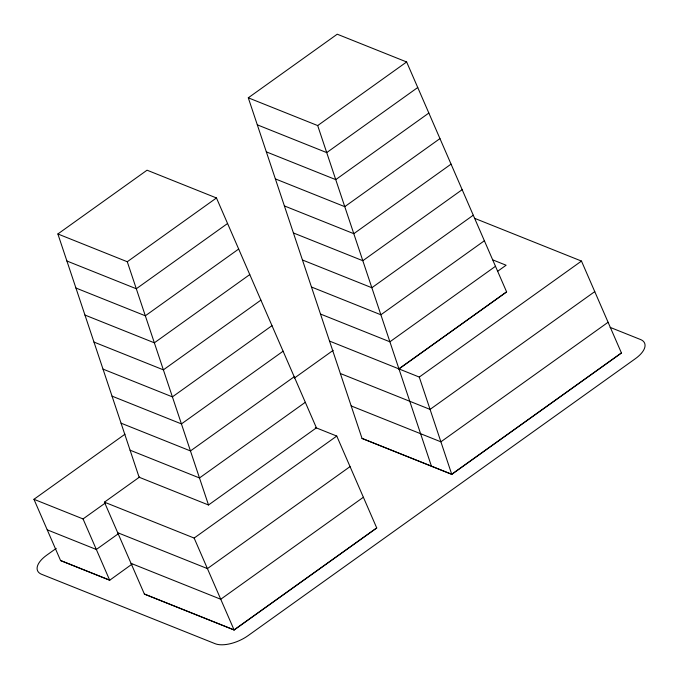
<?xml version="1.0" encoding="UTF-8"?>
<svg xmlns="http://www.w3.org/2000/svg" width="679" height="679" viewBox="0 0 679 679"><rect width="100%" height="100%" fill="white"/><g stroke="black" fill="none" stroke-linecap="round" stroke-linejoin="round"><path stroke-width="1.02" d="M57.876 233.966L147.054 170.191L216.465 197.962L316.414 427.829L208.512 504.989L139.11 477.227L57.876 233.966L127.279 261.738L208.512 504.989M474.621 218.324L581.479 261.076L621.463 353.021L451.764 474.366L362.051 438.473L248.285 97.81L337.234 34.205L406.636 61.967L506.593 291.843L398.921 368.833M127.279 261.738L216.465 197.962M248.285 97.81L317.687 125.573L406.636 61.967M227.567 223.501L136.309 288.762L66.898 260.999M417.746 87.506L326.709 152.605L257.307 124.834M238.677 249.04L145.331 315.794L75.921 288.023M428.848 113.045L335.74 179.629L266.329 151.867M249.779 274.579L154.354 342.819L84.951 315.056M439.958 138.592L344.762 206.662L275.36 178.9M260.889 300.126L163.384 369.851L93.974 342.08M451.06 164.131L353.793 233.686L284.382 205.924M271.99 325.665L172.407 396.876L103.004 369.113M462.17 189.67L362.815 260.719L293.413 232.956M131.998 564.156L109.701 580.231L60.601 560.591L33.95 499.294L124.987 434.195M283.101 351.204L181.437 423.908L112.027 396.137M473.271 215.218L371.846 287.743L302.435 259.981M315.319 427.481L336.767 436.062L376.752 528.007L234.119 630.002L144.406 594.117L104.422 502.163L139.653 476.972M33.95 499.294L83.05 518.934L105.389 502.961M294.202 376.752L190.46 450.932L121.057 423.17M484.382 240.756L380.868 314.776L311.466 287.013M56.255 548.36L46.766 555.142A25.165 11.696 -23.5 0 0 41.631 574.298L215.15 643.709A25.165 11.696 -23.5 0 0 248.047 635.663L635.383 358.682A25.165 11.696 -23.5 0 0 640.526 339.525L610.132 327.371M294.355 378.101L333.177 350.339M118.672 533.499L96.333 549.481L47.233 529.832M305.312 402.291L199.49 477.965L130.079 450.194M495.483 266.295L389.899 341.8L320.488 314.038M497.622 271.303L506.118 265.226L492.869 259.93M398.963 368.935L506.636 291.945M104.422 502.163L194.143 538.057L336.767 436.062M329.51 341.07L419.274 377.066L581.479 261.076M350.05 466.609L207.418 568.603L117.705 532.709M594.762 291.614L430.062 409.395L340.349 373.501M363.375 497.257L220.743 599.251L131.03 563.358M608.087 322.262L440.892 441.825L351.179 405.932M376.701 527.906L234.077 629.9L144.355 594.006M621.412 352.91L451.722 474.256L362.009 438.371M60.558 560.489L109.658 580.129M194.143 538.057L234.119 630.002M83.05 518.934L109.701 580.231M419.274 377.066L451.764 474.366M317.687 125.573L431.462 466.244"/></g></svg>
